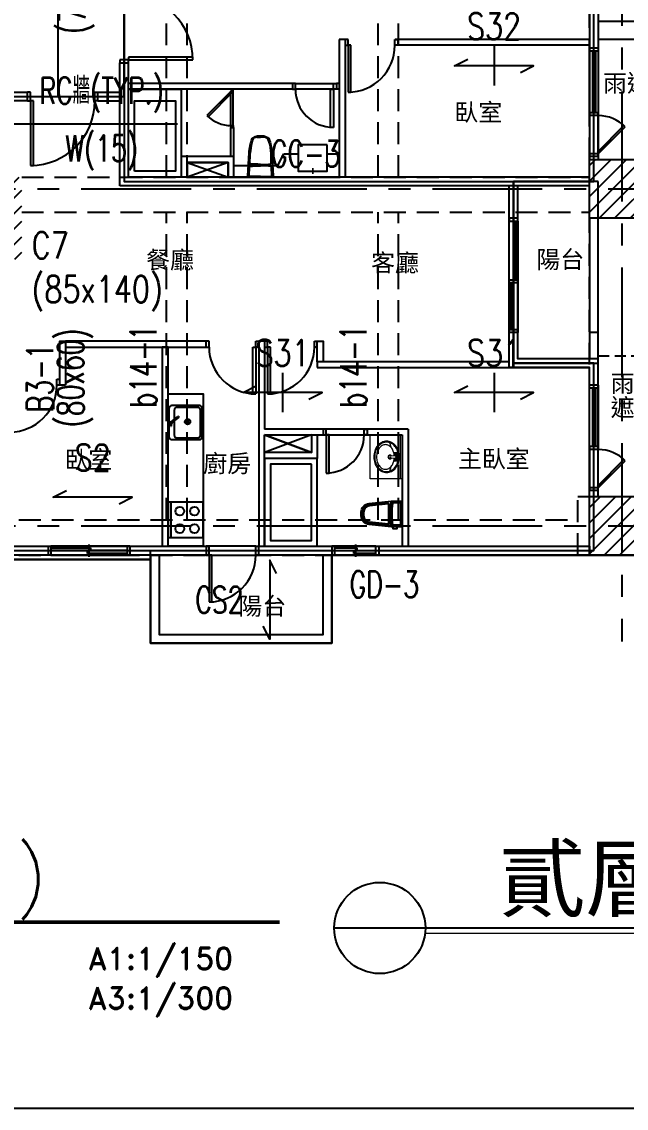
# Model space of a CAD drawing. Header units: millimetres. Extents: x -3377 to 119122, y -22007 to 15479.
# Drawn here: x 41881 to 42913, y 3880 to 5734 of the extents above; entities that cross this region are included whole.
import ezdxf
from ezdxf.enums import TextEntityAlignment as Align

# ---------------------------------------------------------------- set-up
doc = ezdxf.new("R2010")
doc.units = ezdxf.units.MM
doc.header["$LTSCALE"] = 150
doc.header["$MEASUREMENT"] = 0
for name, pattern in [('CENTER', [2, 1.25, -0.25, 0.25, -0.25]), ('HIDDEN', [0.375, 0.25, -0.125]), ('HIDDEN2', [0.1875, 0.125, -0.0625])]:
    doc.linetypes.add(name, pattern=pattern)
doc.layers.get('0').update_dxf_attribs({"plot": 0})
doc.layers.add('5', color=5, linetype='Continuous', lineweight=13)
for name, color, linetype, plot in [('AREA', 3, 'Continuous', False), ('LABEL', 1, 'Continuous', False), ('S-ARCH', 252, 'Continuous', False)]:
    doc.layers.add(name, color=color, linetype=linetype, plot=plot)
for name, color, linetype in [('COL', 1, 'Continuous'), ('FIN', 5, 'Continuous'), ('OPEN', 4, 'Continuous'), ('S-COL', 7, 'Continuous'), ('S-COLB', 4, 'HIDDEN'), ('S-DIM', 2, 'Continuous'), ('S-GRID', 1, 'CENTER'), ('S-HATCH-COL', 13, 'Continuous'), ('S-OPEN', 13, 'Continuous'), ('S-RCBMB', 3, 'HIDDEN'), ('S-RCBMG', 2, 'HIDDEN'), ('S-SLAB', 5, 'Continuous'), ('S-SLABT', 2, 'Continuous'), ('S-TEXTB', 3, 'Continuous'), ('S-TEXTC', 3, 'Continuous'), ('S-TEXTG', 2, 'Continuous'), ('S-TITLE', 2, 'Continuous'), ('TEXT', 2, 'Continuous'), ('TOIL', 6, 'Continuous'), ('TOILET', 141, 'Continuous'), ('WALL', 2, 'Continuous'), ('WALL2', 3, 'Continuous'), ('WALL3', 4, 'Continuous')]:
    doc.layers.add(name, color=color, linetype=linetype)
doc.styles.add('3E', font='simplex.shx', dxfattribs={"width": 0.8, "height": 45, "bigfont": 'dayus.shx'})
doc.styles.add('CD1', font='romand', dxfattribs={"height": 3})
doc.styles.add('CS4', font='romans.shx', dxfattribs={"width": 0.7, "height": 45, "bigfont": 'lsp.shx'})
doc.styles.add('CT', font='')
doc.styles.add('HH', font='')
doc.styles.add('HHV', font='')
doc.styles.get('CT').set_extended_font_data('DFKai-SB')
doc.styles.get('HH').set_extended_font_data('Microsoft JhengHei')
doc.styles.get('HHV').set_extended_font_data('@微軟正黑體')
doc.dimstyles.new('DIM150', dxfattribs={"dimscale": 15, "dimtxt": 3, "dimasz": 2, "dimexe": 2, "dimexo": 2, "dimgap": 1, "dimtad": 1, "dimdec": 1, "dimdsep": 46, "dimtxsty": 'CS4', "dimblk1": 'ARCHTICK', "dimblk2": 'ARCHTICK', "dimsah": 1, "dimcen": 2, "dimdle": 2, "dimadec": 0, "dimazin": 0, "dimtfac": 1, "dimtdec": 1, "dimtmove": 0, "dimatfit": 3, "dimldrblk": 'TAA', "dimfxl": 0, "dimtolj": 1, "dimarcsym": 0})

# ---------------------------------------------------------------- blocks, each defined once
blk = doc.blocks.new('LINE(2)')
at = {"layer": 'S-GRID'}
for points in [[(-5535.87, -344.9), (-5535.87, -3083.41)], [(-8859.11, -2310.91), (-5430.87, -2310.91)], [(-8859.11, -2885.91), (-5430.87, -2885.91)]]:
    blk.add_lwpolyline(points, dxfattribs=at)
blk = doc.blocks.new('COL(1F)')
for points in [[(-5590.9, -2260.9), (-5480.9, -2260.9), (-5480.9, -2360.9), (-5590.9, -2360.9)], [(-5610.9, -2835.9), (-5480.9, -2835.9), (-5480.9, -2935.9), (-5610.9, -2935.9)]]:
    blk.add_lwpolyline(points, close=True)
blk = doc.blocks.new('COL(2F-16F)')
for points in [[(-5590.9, -2260.9), (-5480.9, -2260.9), (-5480.9, -2360.9), (-5590.9, -2360.9)], [(-5590.9, -2835.9), (-5480.9, -2835.9), (-5480.9, -2935.9), (-5590.9, -2935.9)]]:
    blk.add_lwpolyline(points, close=True)
blk = doc.blocks.new('_ARCHTICK')
at = {"color": 0, "linetype": 'ByBlock', "const_width": 0.15}
blk.add_lwpolyline([(-0.5, -0.5), (0.5, 0.5)], dxfattribs=at)
blk = doc.blocks.new('*D69')
at = {"layer": 'DEFPOINTS', "color": 0, "transparency": 16777216}
for p in [(41795.7, 5599.2), (41810.7, 5599.2), (41810.7, 5560.2)]:
    blk.add_point(p, dxfattribs=at)
at = {"layer": 'S-DIM', "color": 0, "lineweight": -2, "transparency": 16777216}
for p, q in [((41795.7, 5569.2), (41795.7, 5530.2)), ((41810.7, 5569.2), (41810.7, 5530.2)), ((41795.7, 5560.2), (41765.7, 5560.2)), ((41795.7, 5560.2), (41810.7, 5560.2)), ((41810.7, 5560.2), (42147, 5560.2))]:
    blk.add_line(p, q, dxfattribs=at)
at = {"layer": 'S-DIM', "color": 0, "lineweight": -2, "transparency": 16777216, "xscale": 30, "yscale": 30, "zscale": 30}
blk.add_blockref('_ARCHTICK', (41795.7, 5560.2), dxfattribs=at)
at = {"layer": 'S-DIM', "color": 0, "lineweight": -2, "transparency": 16777216, "xscale": 30, "yscale": 30, "zscale": 30, "rotation": 180}
blk.add_blockref('_ARCHTICK', (41810.7, 5560.2), dxfattribs=at)
at = {"layer": 'S-DIM', "color": 0, "transparency": 16777216, "char_height": 45, "attachment_point": 5, "style": 'CS4'}
for s, insert in [('\\A1;RC牆(TYP.)', (42017.1, 5609.5)), ('\\A1;W(15)', (42017.1, 5510.9))]:
    blk.add_mtext(s, dxfattribs=dict(at, insert=insert))
blk = doc.blocks.new('TAA')
at = {"linetype": 'Continuous'}
blk.add_line((0, 0), (-1.663, 0), dxfattribs=at)
blk.add_solid([(-1.5, -0.25), (-1.5, 0.25), (0, 0)], dxfattribs=at)
blk = doc.blocks.new('DwFm')
blk.add_lwpolyline([(-12110.4, -3880.1), (0, -3880.1)])
blk = doc.blocks.new('$PWS002115O06680DW0000DW2')
at = {"color": 0, "linetype": 'Continuous'}
for p, q in [((-40, 7.5), (-35, 7.5)), ((-35, 7.5), (-35, -7.5)), ((35, 7.5), (-35, 7.5)), ((-35, 5), (2.5, 5)), ((35, 0), (-35, 0)), ((-2.5, -5), (-2.5, 0)), ((0, -10.5), (0, 10.5)), ((2.5, 5), (2.5, 0)), ((40, 7.5), (35, 7.5)), ((35, 7.5), (35, -7.5)), ((-35, -7.5), (-40, -7.5)), ((-35, -7.5), (35, -7.5)), ((35, -5), (-2.5, -5)), ((35, -7.5), (40, -7.5))]:
    blk.add_line(p, q, dxfattribs=at)
blk = doc.blocks.new('$PWS001115O08HK0DW0000DW2')
at = {"color": 0, "linetype": 'Continuous'}
for p, q in [((-55, 7.5), (-50, 7.5)), ((-50, 7.5), (-50, -7.5)), ((50, 7.5), (-50, 7.5)), ((50, 2.5), (-50, 2.5)), ((55, 7.5), (50, 7.5)), ((50, 7.5), (50, -7.5)), ((-50, -7.5), (-55, -7.5)), ((50, -2.5), (-50, -2.5)), ((-50, -7.5), (50, -7.5)), ((50, -7.5), (55, -7.5))]:
    blk.add_line(p, q, dxfattribs=at)
blk = doc.blocks.new('$PDS002515O05SC0DW00008C10')
at = {"color": 0, "linetype": 'Continuous', "lineweight": -2}
for p, q in [((-13.5, 53.5), (-15.6, 51.3)), ((-15.6, 51.3), (30.4, 5.4)), ((32.5, 7.5), (-13.5, 53.5)), ((-37.5, 7.5), (-32.5, 7.5)), ((-32.5, 7.5), (-32.5, -7.5)), ((32.5, 7.5), (-32.5, 7.5)), ((30.4, 5.4), (32.5, 7.5)), ((37.5, 7.5), (32.5, 7.5)), ((32.5, 7.5), (32.5, -7.5)), ((-32.5, -7.5), (-37.5, -7.5)), ((-32.5, -7.5), (32.5, -7.5)), ((32.5, -7.5), (37.5, -7.5))]:
    blk.add_line(p, q, dxfattribs=at)
blk.add_arc((32.5, 7.5), 65, 135, 180, dxfattribs=at)
blk = doc.blocks.new('A$C6D16720C')
at = {"color": 252}
for p, q in [((352.5, 25), (282.5, 0)), ((282.5, 25), (352.5, 0)), ((495, -470), (415, -440)), ((495, -440), (415, -470)), ((220, -652.5), (-885, -652.5))]:
    blk.add_line(p, q, dxfattribs=at)
at = {"color": 252, "linetype": 'HIDDEN2'}
blk.add_line((985, -305), (1065, -305), dxfattribs=at)
at = {"layer": '5', "color": 252, "linetype": 'Continuous'}
blk.add_lwpolyline([(689.3, -1290.6), (1890.1, -1290.6)], dxfattribs=at)
at = {"layer": 'AREA', "color": 252}
blk.add_lwpolyline([(-1147.5, -592.5), (-557.5, -592.5), (-557.5, -252.5), (-297.5, -252.5), (-297.5, -277.5), (-297.5, -552.5), (-140, -552.5), (-30, -552.5), (-30, -637.5), (977.5, -637.5), (977.5, -317.5), (840, -317.5), (840, -7.5), (977.5, -7.5), (977.5, 497.5)], dxfattribs=at)
for points in [[(607.5, 497.5), (607.5, 707.5), (175, 707.5), (175, 567.5), (175, 137.5), (175, 0), (175, -7.5), (840, -7.5), (977.5, -7.5), (977.5, 497.5), (792.5, 497.5)], [(-697.5, 482.5), (-827.5, 482.5), (-827.5, 567.5), (-1052.5, 567.5), (-1052.5, 127.5), (-827.5, 127.5), (-827.5, 152.5), (-827.5, 257.5), (-557.5, 257.5), (-342.5, 257.5), (-65, 257.5), (-65, 137.5), (175, 137.5), (175, 567.5), (-65, 567.5), (-65, 482.5)], [(985, -7.5), (840, -7.5), (840, -317.5), (985, -317.5)], [(220, -637.5), (530, -637.5), (530, -795.5), (220, -795.5)]]:
    blk.add_lwpolyline(points, close=True, dxfattribs=at)
at = {"layer": 'COL', "color": 252}
for points in [[(970, 30), (1080, 30), (1080, -70), (970, -70)], [(970, -545), (1080, -545), (1080, -645), (970, -645)]]:
    blk.add_lwpolyline(points, close=True, dxfattribs=at)
at = {"layer": 'FIN', "color": 252}
for p, q in [((251.5, -395), (251.5, -443)), ((303.5, -390), (256.5, -390)), ((260.5, -398), (260.5, -440)), ((300.5, -393), (265.5, -393)), ((305.5, -440), (305.5, -398)), ((308.5, -443), (308.5, -395)), ((256.5, -421.2), (253.2, -417.9)), ((256.5, -417.9), (253.2, -421.2)), ((254.5, -421.2), (254.5, -425.2)), ((254.5, -425.2), (255.5, -425.2)), ((255.3, -417.9), (267, -408.7)), ((255.5, -421.1), (255.5, -425.2)), ((256.5, -419.5), (268.3, -410.3)), ((266, -409.5), (267.3, -411.1)), ((267.7, -408.8), (268.4, -409.6)), ((285.7, -417.4), (281, -417.4)), ((285, -419), (281.7, -415.7)), ((285, -415.7), (281.7, -419)), ((265.5, -445), (300.5, -445)), ((256.5, -448), (303.5, -448)), ((310, -555), (250, -555)), ((250, -555), (250, -615)), ((255, -555), (255, -615)), ((310, -615), (310, -555)), ((250, -615), (310, -615))]:
    blk.add_line(p, q, dxfattribs=at)
blk.add_lwpolyline([(250, -370), (310, -370), (310, -630), (250, -630)], close=True, dxfattribs=at)
for centre, radius in [((254.8, -419.6), 1.7), ((283.4, -417.4), 4.63), ((283.4, -417.4), 2.34), ((270, -570), 7.5), ((295, -570), 7.5), ((270, -600), 7.5), ((295, -600), 7.5)]:
    blk.add_circle(centre, radius, dxfattribs=at)
for centre, radius, start, end in [((256.5, -395), 5, 90, 180), ((265.5, -398), 5, 90, 180), ((300.5, -398), 5, 0, 90), ((303.5, -395), 5, 0, 90), ((267.4, -409.1), 0.5, 37.959, 127.959), ((268, -409.9), 0.5, 307.959, 37.959), ((256.5, -443), 5, 180, 270), ((265.5, -440), 5, 180, 270), ((300.5, -440), 5, 270, 0), ((303.5, -443), 5, 270, 0)]:
    blk.add_arc(centre, radius, start, end, dxfattribs=at)
at = {"layer": 'LABEL', "color": 252}
blk.add_lwpolyline([(534, -1281.5), (1890.1, -1281.5)], dxfattribs=at)
at = {"layer": 'LABEL', "color": 252, "linetype": 'Continuous'}
blk.add_arc((611.7, -1281.5), 77.8, 180.0000014999924, 179.9999985000077, dxfattribs=at)
at = {"layer": 'OPEN', "color": 252, "linetype": 'Continuous'}
for p, q in [((557.5, 235), (552.5, 235)), ((552.5, 225), (557.5, 225)), ((557.5, 225), (557.5, 235)), ((557.5, 225), (557.5, 145)), ((562.5, 225), (557.5, 225)), ((562.5, 145), (562.5, 225)), ((637.5, 225), (637.5, 235)), ((637.5, 235), (642.5, 235)), ((642.5, 225), (637.5, 225)), ((292.5, 205), (182.5, 205)), ((182.5, 205), (182.5, 200)), ((292.5, 200), (292.5, 205)), ((182.5, 200), (167.5, 200)), ((167.5, 200), (167.5, 195)), ((182.5, 195), (182.5, 200)), ((182.5, 200), (292.5, 200)), ((467.5, 160), (462.5, 160)), ((462.5, 150), (467.5, 150)), ((467.5, 150), (467.5, 160)), ((467.5, 160), (532.5, 160)), ((532.5, 150), (467.5, 150)), ((527.5, 85), (527.5, 150)), ((527.5, 150), (532.5, 150)), ((532.5, 150), (532.5, 160)), ((532.5, 160), (537.5, 160)), ((537.5, 150), (532.5, 150)), ((532.5, 150), (532.5, 85)), ((15, 145), (10, 145)), ((10, 130), (15, 130)), ((15, 130), (15, 145)), ((15, 130), (15, 20)), ((20, 130), (15, 130)), ((20, 20), (20, 130)), ((125, 130), (125, 145)), ((125, 145), (130, 145)), ((130, 130), (125, 130)), ((557.5, 145), (562.5, 145)), ((532.5, 85), (527.5, 85)), ((15, 20), (20, 20)), ((832.5, -70, -1.1), (832.5, -75, -1.1)), ((847.5, -75, -1.1), (847.5, -70, -1.1)), ((832.5, -75, -1.1), (847.5, -75, -1.1)), ((832.5, -260, -1.1), (832.5, -75, -1.1)), ((843, -175, -1.1), (843, -75, -1.1)), ((844, -175, -1.1), (844, -75, -1.1)), ((847.5, -75, -1.1), (847.5, -260, -1.1)), ((832.5, -175, -1.1), (847.5, -175, -1.1)), ((832.5, -180, -1.1), (847.5, -180, -1.1)), ((836, -260, -1.1), (836, -180, -1.1)), ((837, -260, -1.1), (837, -180, -1.1)), ((837, -180, -1.1), (840, -180, -1.1)), ((840, -180, -1.1), (840, -175, -1.1)), ((840, -175, -1.1), (843, -175, -1.1)), ((840, -260, -1.1), (840, -180, -1.1)), ((832.5, -265, -1.1), (832.5, -260, -1.1)), ((832.5, -260, -1.1), (847.5, -260, -1.1)), ((847.5, -260, -1.1), (847.5, -265, -1.1)), ((320, -280), (315, -280)), ((315, -290), (320, -290)), ((320, -290), (320, -280)), ((395, -370), (395, -290)), ((395, -290), (400, -290)), ((400, -290), (400, -280)), ((400, -280), (405, -280)), ((405, -290), (400, -290)), ((400, -290), (400, -370)), ((420, -280), (415, -280)), ((415, -290), (420, -290)), ((420, -290), (420, -280)), ((420, -290), (420, -370)), ((425, -290), (420, -290)), ((425, -370), (425, -290)), ((500, -290), (500, -280)), ((500, -280), (505, -280)), ((505, -290), (500, -290)), ((60, -355), (60, -345)), ((60, -345), (65, -345)), ((65, -355), (60, -355)), ((400, -370), (395, -370)), ((420, -370), (425, -370)), ((520, -430), (515, -430)), ((515, -440), (520, -440)), ((520, -440), (520, -430)), ((585, -430), (520, -430)), ((520, -440), (585, -440)), ((520, -440), (520, -505)), ((525, -440), (520, -440)), ((525, -505), (525, -440)), ((585, -440), (585, -430)), ((585, -430), (590, -430)), ((590, -440), (585, -440)), ((520, -505), (525, -505)), ((45, -630), (50, -630)), ((50, -630), (50, -645)), ((180, -630), (50, -630)), ((115, -648), (115, -627)), ((185, -630), (180, -630)), ((180, -630), (180, -645)), ((320, -630), (315, -630)), ((320, -645), (320, -630)), ((400, -630), (320, -630)), ((400, -645), (400, -630)), ((400, -630), (405, -630)), ((50, -645), (45, -645)), ((50, -632.5), (117.5, -632.5)), ((180, -637.5), (50, -637.5)), ((50, -645), (180, -645)), ((112.5, -642.5), (112.5, -637.5)), ((180, -642.5), (112.5, -642.5)), ((117.5, -632.5), (117.5, -637.5)), ((180, -645), (185, -645)), ((315, -645), (320, -645)), ((320, -645), (400, -645)), ((320, -645), (320, -725)), ((325, -645), (320, -645)), ((325, -725), (325, -645)), ((405, -645), (400, -645)), ((320, -725), (325, -725))]:
    blk.add_line(p, q, dxfattribs=at)
at = {"layer": 'OPEN', "color": 252, "lineweight": -2}
for p, q in [((970, 215), (970, 220)), ((970, 110), (970, 215)), ((985, 215), (970, 215)), ((975, 215), (975, 110)), ((980, 215), (980, 110)), ((985, 220), (985, 215)), ((985, 215), (985, 110)), ((985, 110), (970, 110)), ((970, 110), (970, 105)), ((985, 105), (985, 110))]:
    blk.add_line(p, q, dxfattribs=at)
at = {"layer": 'OPEN', "color": 252, "linetype": 'Continuous', "lineweight": -2}
for p, q in [((970, 105), (970, 110)), ((985, 105), (970, 105)), ((970, 105), (970, 40)), ((985, 110), (985, 105)), ((985, 40), (985, 105)), ((1028.8, 88.1), (982.9, 42.1)), ((985, 40), (1031, 86)), ((1031, 86), (1028.8, 88.1)), ((985, 40), (970, 40)), ((970, 40), (970, 35)), ((982.9, 42.1), (985, 40)), ((985, 35), (985, 40))]:
    blk.add_line(p, q, dxfattribs=at)
at = {"layer": 'OPEN', "color": 252}
for points in [[(505, -480), (415, -480), (415, -630), (505, -630)], [(495, -490), (425, -490), (425, -620), (495, -620)]]:
    blk.add_lwpolyline(points, close=True, dxfattribs=at)
at = {"layer": 'OPEN', "color": 252, "linetype": 'Continuous'}
for centre, radius, start, end in [((182.5, 200), 110, 0, 90), ((557.5, 225), 80, 270, 0), ((532.5, 150), 65, 180, 270), ((15, 130), 110, 270, 0), ((400, -290), 80, 180, 270), ((420, -290), 80, 270, 0), ((-20, -355), 80, 270, 0), ((520, -440), 65, 270, 0), ((320, -645), 80, 270, 0)]:
    blk.add_arc(centre, radius, start, end, dxfattribs=at)
at = {"layer": 'OPEN', "color": 252, "linetype": 'Continuous', "lineweight": -2}
blk.add_arc((985, 40), 65, 45, 90, dxfattribs=at)
at = {"layer": 'TOIL', "color": 252, "linetype": 'Continuous'}
for p, q in [((358.1, 150), (358.1, 147)), ((361.1, 147), (361.1, 150)), ((358.1, 147), (316.4, 105.3)), ((318.5, 103.2), (360.2, 144.9)), ((356.6, 147), (356.6, 88)), ((358.1, 147), (361.1, 147)), ((360.2, 144.9), (358.1, 147)), ((361.1, 88), (361.1, 147)), ((316.4, 105.3), (318.5, 103.2)), ((358.1, 85), (358.1, 88)), ((358.1, 88), (361.1, 88)), ((361.1, 88), (361.1, 85))]:
    blk.add_line(p, q, dxfattribs=at)
at = {"layer": 'TOIL', "color": 252}
for p, q in [((358.1, 147), (356.6, 147)), ((357.5, 85), (362.5, 85)), ((357.5, 35), (357.5, 85)), ((362.5, 35), (362.5, 85)), ((401.8, 68), (408, 68)), ((414.2, 68), (408, 68)), ((437.5, 20), (447.5, 40)), ((447.5, 40), (472, 40)), ((522, 40), (542.5, 40)), ((542.5, 40), (542.5, 0)), ((362.5, 20), (437.5, 20)), ((362.5, 0), (542.5, 0)), ((624.3, -555.7), (593.6, -558.9)), ((633.7, -556.2), (631, -553)), ((646, -556), (634.4, -556)), ((646.7, -556.3), (649.4, -553.6)), ((582, -571.9), (582, -578.1)), ((584, -571.9), (584, -578.1)), ((626.5, -557.5), (593.8, -560.9)), ((626.5, -557.7), (626.5, -592.3)), ((647, -557), (647, -593)), ((624.3, -594.3), (593.6, -591)), ((626.5, -592.5), (593.8, -589.1)), ((633.7, -593.8), (631, -597)), ((646, -594), (634.4, -594)), ((640.6, -596.4), (634.6, -596.4)), ((634.6, -596.4), (634.6, -596.4)), ((634.6, -596.4), (634.6, -596.4)), ((634.6, -596.4), (634.6, -596.4)), ((634.6, -596.4), (634.6, -596.4)), ((634.6, -596.4), (634.6, -597)), ((640.6, -596.4), (640.6, -597)), ((646.7, -593.7), (649.4, -596.4))]:
    blk.add_line(p, q, dxfattribs=at)
blk.add_lwpolyline([(182.5, 0), (182.5, 150), (272.5, 150), (272.5, 0), (182.5, 0)], dxfattribs=at)
for points in [[(192.5, 10), (192.5, 130), (262.5, 130), (262.5, 10)], [(522, 55), (472, 55), (472, 10), (522, 10)]]:
    blk.add_lwpolyline(points, close=True, dxfattribs=at)
blk.add_lwpolyline([(410, 70.6, -0.194459), (422.3, 65.7, -0.07596), (427.4, 41.7), (429.5, 2.5), (427.3, 0), (387.7, 0), (386.5, 2.5), (388.6, 41.5, -0.07596), (393.7, 65.7, -0.194459), (405.9, 70.6)], format="xyb", close=True, dxfattribs=at)
for points in [[(408, 1.3), (389.6, 1.3, -0.332674), (388.8, 1.9), (389.4, 18, -0.271876), (389.9, 18.7, -0.013613), (408, 19.1, -43.172872)], [(408, 1.3), (426.4, 1.3, 0.332674), (427.2, 1.9), (426.6, 18, 0.271876), (426.1, 18.7, 0.013613), (408, 19.1, 43.172872)]]:
    blk.add_lwpolyline(points, format="xyb", dxfattribs=at)
at = {"layer": 'TOIL', "color": 252, "const_width": 3}
blk.add_lwpolyline([(497.5, 15.5), (497.5, 5.3)], dxfattribs=at)
at = {"layer": 'TOIL', "color": 252, "elevation": 0}
blk.add_lwpolyline([(640.6, -597), (640.6, -600.4), (634.6, -600.4), (634.6, -597), (631, -597), (593.4, -593, -0.383798), (580, -578.1), (580, -571.9, -0.383798), (593.4, -557), (631, -553), (648, -553, -0.414214), (650, -555), (650, -595, -0.414214), (648, -597)], format="xyb", close=True, dxfattribs=at)
at = {"layer": 'TOIL', "color": 252, "linetype": 'Continuous'}
blk.add_arc((358.1, 147), 59, 225, 270, dxfattribs=at)
at = {"layer": 'TOIL', "color": 252}
for centre, radius, start, end in [((469.8, 37.7), 79.5, 161.2752, 174.7588), ((401.1, 61.1), 6.93, 83.869, 162.5206), ((415, 61.4), 6.62, 22.881, 96.9927), ((385.1, 45.8), 40.3, 359.7388, 26.8929), ((552.6, 25.5), 163.2, 173.1505, 181.169), ((253.3, 28), 173.1, 358.2114, 5.8192), ((384.5, -562.9), 585.1, 87.7018, 89.5191), ((410.9, 143.1), 121.5, 268.6098, 277.2474), ((624.5, -557.7), 2, 0, 96.0132), ((751, -575), 122, 169.6111, 190.3889), ((634.4, -557), 1, 90, 171.2257), ((646, -557), 1, 0, 90), ((595, -571.9), 13, 96.0132, 180), ((595, -571.9), 11, 96.0132, 180), ((751, -575), 119, 171.2257, 188.7743), ((595, -578.1), 13, 180, 263.9868), ((595, -578.1), 11, 180, 263.9868), ((624.5, -592.3), 2, 263.9868, 0), ((634.4, -593), 1, 188.7743, 270), ((646, -593), 1, 270, 0)]:
    blk.add_arc(centre, radius, start, end, dxfattribs=at)
at = {"layer": 'TOILET', "color": 252, "lineweight": 13}
for p, q in [((595, -515), (595, -440)), ((650, -440), (595, -440)), ((647, -515), (647, -440)), ((650, -440), (650, -515)), ((630.9, -461.1), (629, -453.4)), ((631.2, -475.9), (641.9, -475.1)), ((631.2, -479.1), (641.9, -479.9)), ((641.9, -470.3), (637.1, -470.3)), ((637.1, -475.5), (637.1, -470.3)), ((641.9, -472.7), (637.1, -472.7)), ((637.1, -484.7), (637.1, -479.5)), ((637.8, -474.4), (641.2, -471)), ((637.8, -471), (641.2, -474.4)), ((637.8, -484), (641.2, -480.6)), ((637.8, -480.6), (641.2, -484)), ((639.5, -475.1), (639.5, -470.3)), ((639.5, -484.7), (639.5, -479.9)), ((641.9, -484.7), (641.9, -470.3)), ((629, -501.6), (630.9, -493.9)), ((641.9, -482.3), (637.1, -482.3)), ((641.9, -484.7), (637.1, -484.7)), ((650, -515), (595, -515))]:
    blk.add_line(p, q, dxfattribs=at)
for centre, radius in [((639.5, -472.7), 2.39), ((639.5, -482.3), 2.39), ((639.5, -477.5), 0.955)]:
    blk.add_circle(centre, radius, dxfattribs=at)
for centre, radius, start, end in [((628.6, -475.7), 27, 140.5995, 161.2094), ((628.6, -475.7), 25.4, 140.5995, 161.2094), ((628.2, -475.5), 21.8, 143.9727, 163.2354), ((625.4, -473.1), 22.8, 116.76, 140.5995), ((625.4, -473.1), 21.2, 116.76, 140.5995), ((624, -472.4), 16.6, 119.6635, 143.9728), ((623.3, -468.9), 18.2, 90.0001, 116.7601), ((623.3, -468.9), 16.5, 90.0001, 116.7601), ((621.4, -467.8), 11.3, 90.0001, 119.6635), ((621.4, -467.8), 11.3, 60.3367, 90.0001), ((623.3, -468.9), 18.2, 63.2401, 90.0001), ((623.3, -468.9), 16.5, 63.2401, 90.0001), ((618.7, -472.4), 16.6, 36.0274, 60.3367), ((621.2, -473.1), 21.2, 39.4007, 63.2402), ((621.2, -473.1), 22.8, 39.4007, 63.2402), ((614.5, -475.5), 21.8, 16.7648, 36.0275), ((617.9, -475.7), 25.4, 18.7908, 39.4008), ((617.9, -475.7), 27, 18.7908, 39.4008), ((633.8, -477.5), 32.4, 161.2094, 180.0001), ((633.8, -477.5), 32.4, 180.0001, 198.7908), ((633.8, -477.5), 30.8, 161.2094, 180.0001), ((633.8, -477.5), 30.8, 180.0001, 198.7908), ((634.9, -477.5), 28.8, 163.2353, 180.0001), ((634.9, -477.5), 28.8, 180.0001, 196.7649), ((629, -477.5), 3.34, 28.7784, 331.2218), ((629, -477.5), 2.39, 39.073, 320.9273), ((631.2, -477.5), 1.56, 90.0001, 270.0001), ((607.9, -477.5), 28.8, 3.9273, 16.7648), ((607.9, -477.5), 28.8, 343.2354, 356.0729), ((612.8, -477.5), 30.8, 0.0001, 18.7908), ((612.8, -477.5), 30.8, 341.2094, 0.0001), ((612.8, -477.5), 32.4, 0.0001, 18.7908), ((612.8, -477.5), 32.4, 341.2094, 0.0001), ((628.6, -479.2), 27, 198.7908, 219.4008), ((628.6, -479.2), 25.4, 198.7908, 219.4008), ((628.2, -479.5), 21.8, 196.7648, 216.0275), ((625.4, -481.9), 22.8, 219.4007, 243.2402), ((625.4, -481.9), 21.2, 219.4007, 243.2402), ((624, -482.6), 16.6, 216.0274, 240.3368), ((621.4, -487.2), 11.3, 240.3367, 270.0001), ((621.4, -487.2), 11.3, 270.0001, 299.6635), ((618.7, -482.6), 16.6, 299.6635, 323.9728), ((621.2, -481.9), 21.2, 296.76, 320.5995), ((621.2, -481.9), 22.8, 296.76, 320.5995), ((614.5, -479.5), 21.8, 323.9727, 343.2354), ((617.9, -479.2), 25.4, 320.5995, 341.2094), ((617.9, -479.2), 27, 320.5994, 341.2094), ((623.3, -486.1), 18.2, 243.2401, 270.0001), ((623.3, -486.1), 16.5, 243.2401, 270.0001), ((623.3, -486.1), 16.5, 270.0001, 296.7601), ((623.3, -486.1), 18.2, 270.0001, 296.7601)]:
    blk.add_arc(centre, radius, start, end, dxfattribs=at)
at = {"layer": 'WALL', "color": 252}
for p, q in [((62.5, 137.5), (62.5, 567.5)), ((985, 505), (985, 30)), ((970, 490), (970, 30)), ((985, 220), (970, 220)), ((167.5, -15), (167.5, 195)), ((167.5, 195), (182.5, 195)), ((182.5, 0), (182.5, 195)), ((10, 130), (-92.5, 130)), ((-57.5, 145), (10, 145)), ((10, 130), (10, 145)), ((130, 145), (167.5, 145)), ((130, 130), (130, 145)), ((130, 130), (167.5, 130)), ((985, 35), (970, 35)), ((970, 0), (182.5, 0)), ((970, -15), (167.5, -15)), ((847.5, -70, -1.1), (832.5, -70, -1.1)), ((847.5, -265, -1.1), (832.5, -265, -1.1)), ((985, -355), (970, -355)), ((985, -535), (970, -535)), ((-25, -630), (320, -630)), ((45, -630), (45, -645)), ((185, -630), (185, -645)), ((315, -630), (315, -645)), ((530, -630), (530, -645)), ((610, -630), (610, -645)), ((320, -645), (-25, -645))]:
    blk.add_line(p, q, dxfattribs=at)
at = {"layer": 'WALL', "color": 252, "linetype": 'Continuous'}
blk.add_line((832.5, -325), (970, -325), dxfattribs=at)
at = {"layer": 'WALL', "color": 252, "elevation": 1.1}
blk.add_lwpolyline([(1080, 265.5), (985, 265.5), (985, 235.5), (1080, 235.5), (1080, 243), (1065, 243), (1065, 258), (1080, 258)], close=True, dxfattribs=at)
at = {"layer": 'WALL', "color": 252}
for points in [[(970, -545), (970, -325), (832.5, -325), (832.5, -15)], [(985, -545), (985, -310), (847.5, -310), (847.5, -15)], [(985, -310), (985, -265), (970, -265), (970, -310)]]:
    blk.add_lwpolyline(points, dxfattribs=at)
blk.add_lwpolyline([(970, -645), (405, -645), (405, -630), (970, -630)], close=True, dxfattribs=at)
at = {"layer": 'WALL2', "color": 252}
for p, q in [((542.5, 235), (542.5, 0)), ((552.5, 235), (542.5, 235)), ((552.5, 235), (552.5, 0)), ((970, 235), (637.8, 235)), ((642.5, 235), (642.5, 225)), ((970, 225), (642.5, 225)), ((462.5, 160), (182.5, 160)), ((462.5, 150), (182.5, 150)), ((462.5, 160), (462.5, 150)), ((542.5, 160), (537.5, 160)), ((537.5, 160), (537.5, 150)), ((542.5, 150), (537.5, 150)), ((405, -280), (405, -630)), ((415, -280), (405, -280)), ((415, -280), (415, -430)), ((660, -430), (415, -430)), ((415, -630), (415, -440)), ((415, -440), (650, -440)), ((515, -430), (515, -440)), ((590, -430), (590, -440)), ((650, -440), (650, -630)), ((660, -430), (660, -630)), ((225, -630), (235, -630)), ((405, -630), (405, -630)), ((405, -630), (405, -630)), ((405, -630), (405, -630)), ((405, -630), (405, -630)), ((405, -630), (425, -630))]:
    blk.add_line(p, q, dxfattribs=at)
for points in [[(362.5, 0), (362.5, 35), (272.5, 35), (272.5, 0)], [(352.5, 0), (352.5, 25), (282.5, 25), (282.5, 0)], [(505, -280), (515, -280), (515, -315), (505, -315), (505, -280)], [(505, -440), (505, -480), (415, -480)], [(495, -440), (495, -470), (415, -470)]]:
    blk.add_lwpolyline(points, dxfattribs=at)
for points in [[(75, -355), (65, -355), (65, -280), (75, -280)], [(315, -280), (75, -280), (75, -290), (315, -290)], [(240, -630), (250, -630), (250, -290), (240, -290)], [(505, -325), (832.5, -325), (832.5, -315), (505, -315)]]:
    blk.add_lwpolyline(points, close=True, dxfattribs=at)
at = {"layer": 'WALL3', "color": 252}
for p, q in [((970, -70), (970, -310)), ((985, -305), (985, -70))]:
    blk.add_line(p, q, dxfattribs=at)
for points in [[(220, -645), (220, -795.5), (530, -795.5), (530, -645)], [(235, -645), (235, -780.5), (515, -780.5), (515, -645)]]:
    blk.add_lwpolyline(points, dxfattribs=at)
at = {"layer": 'OPEN', "color": 252, "extrusion": (0, 0, -1), "zscale": -1, "rotation": 90.00000000000004}
blk.add_blockref('$PWS001115O08HK0DW0000DW2', (-977.5, -410), dxfattribs=at)
at = {"layer": 'OPEN', "color": 252, "lineweight": -2, "rotation": 270}
blk.add_blockref('$PDS002515O05SC0DW00008C10', (977.5, -497.5), dxfattribs=at)
at = {"layer": 'OPEN', "color": 252, "rotation": 180}
blk.add_blockref('$PWS002115O06680DW0000DW2', (570, -637.5), dxfattribs=at)
at = {"layer": 'TEXT', "color": 252, "style": 'HH'}
for s, p in [('雨遮', (1033.8, 145.4)), ('臥室', (779.8, 95.8)), ('餐廳', (253.4, -156.2)), ('客廳', (637.7, -161.1)), ('陽台', (920, -155.5)), ('臥室', (114.1, -497.1)), ('主臥室', (806.4, -495.8)), ('廚房', (351, -503.7)), ('陽台', (411, -747.1))]:
    blk.add_text(s, height=30, dxfattribs=at).set_placement(p, align=Align.CENTER)
at = {"layer": 'TEXT', "color": 252, "style": 'HHV'}
blk.add_text('雨遮', height=30, rotation=270, dxfattribs=at).set_placement((1010.9, -371.9), align=Align.CENTER)
at = {"layer": 'TEXT', "color": 252, "linetype": 'Continuous', "style": 'CT', "width": 1}
blk.add_text('貳層平面圖', height=108, dxfattribs=at).set_placement((815.6, -1251.2))
blk = doc.blocks.new('2022-0217')
blk.add_blockref('A$C6D16720C', (29770.3, -2290.9))

msp = doc.modelspace()

# ---------------------------------------------------------------- hatches: boundary and pattern name
at = {"layer": 'S-HATCH-COL'}
h = msp.add_hatch(dxfattribs=at)
h.set_pattern_fill('ANSI31', color=256, scale=150, style=0)
h.paths.add_polyline_path([(42850.73, 6239.23), (42960.73, 6239.23), (42960.73, 6139.23), (42850.73, 6139.23)])
h.paths.add_polyline_path([(42850.73, 5499.23), (42960.73, 5499.23), (42960.73, 5399.23), (42850.73, 5399.23)])
h.paths.add_polyline_path([(42850.73, 4924.23), (42960.73, 4924.23), (42960.73, 4824.23), (42850.73, 4824.23)])
h.paths.add_polyline_path([(41745.73, 4924.23), (41855.73, 4924.23), (41855.73, 4824.23), (41745.73, 4824.23)])
h.paths.add_polyline_path([(41090.73, 4924.23), (40980.73, 4924.23), (40980.73, 4824.23), (41090.73, 4824.23)])
h.paths.add_polyline_path([(40075.73, 6814.23), (40185.73, 6814.23), (40185.73, 6714.23), (40075.73, 6714.23)])
h.paths.add_polyline_path([(40075.73, 6249.23), (40185.73, 6249.23), (40185.73, 6149.23), (40075.73, 6149.23)])
h.paths.add_polyline_path([(40075.73, 5514.23), (40185.73, 5514.23), (40185.73, 5414.23), (40075.73, 5414.23)])
h.paths.add_polyline_path([(40075.73, 4924.23), (40185.73, 4924.23), (40185.73, 4824.23), (40075.73, 4824.23)])
h.paths.add_polyline_path([(41060.73, 6814.23), (40975.73, 6814.23), (40975.73, 6714.23), (41060.73, 6714.23)])
h.paths.add_polyline_path([(41795.73, 5469.23), (41880.73, 5469.23), (41880.73, 5329.23), (41795.73, 5329.23)])
h.paths.add_polyline_path([(41795.73, 6294.23), (41880.73, 6294.23), (41880.73, 6154.23), (41795.73, 6154.23)])
h.paths.add_polyline_path([(41060.73, 6294.23), (40975.73, 6294.23), (40975.73, 6154.23), (41060.73, 6154.23)])
h.paths.add_polyline_path([(40975.73, 5469.23), (41060.73, 5469.23), (41060.73, 5329.23), (40975.73, 5329.23)])
h.paths.add_polyline_path([(41795.73, 6814.23), (41880.73, 6814.23), (41880.73, 6714.23), (41795.73, 6714.23)])
h.paths.add_polyline_path([(42850.73, 6814.23), (42960.73, 6814.23), (42960.73, 6714.23), (42850.73, 6714.23)])

# ---------------------------------------------------------------- linework, layer by layer
at = {"layer": 'S-OPEN'}
for p, q in [((42163.23, 5494.23), (42233.23, 5469.23)), ((42233.23, 5494.23), (42163.23, 5469.23)), ((42295.73, 5029.23), (42375.73, 4999.23)), ((42375.73, 5029.23), (42295.73, 4999.23))]:
    msp.add_line(p, q, dxfattribs=at)
at = {"layer": 'S-RCBMB'}
for p, q in [((42128.23, 5469.23), (42128.23, 6169.23)), ((42163.23, 5469.23), (42163.23, 6169.23)), ((42489.48, 5469.23), (42489.48, 6169.23)), ((42524.48, 5469.23), (42524.48, 6169.23)), ((42128.23, 4884.23), (42128.23, 5409.23)), ((42163.23, 4884.23), (42163.23, 5409.23)), ((42489.48, 4884.23), (42489.48, 5409.23)), ((42524.48, 4884.23), (42524.48, 5409.23))]:
    msp.add_line(p, q, dxfattribs=at)
at = {"layer": 'S-RCBMG'}
for p, q in [((42850.73, 5499.23), (42850.73, 6139.23)), ((41880.73, 5469.23), (42850.73, 5469.23)), ((41880.73, 5409.23), (42850.73, 5409.23)), ((42850.73, 4924.23), (42850.73, 5399.23)), ((41875.73, 4884.23), (42830.73, 4884.23)), ((41875.73, 4824.23), (42830.73, 4824.23))]:
    msp.add_line(p, q, dxfattribs=at)
at = {"layer": 'S-SLAB'}
msp.add_lwpolyline([(40995.73, 4816.73), (42100.73, 4816.73), (42100.73, 4673.73), (42410.73, 4673.73), (42410.73, 4824.23), (42960.73, 4824.23), (42960.73, 4924.23), (42945.73, 4924.23), (42945.73, 5399.23), (42960.73, 5399.23), (42960.73, 5499.23), (42945.73, 5499.23), (42945.73, 6139.23), (42960.73, 6139.23), (42960.73, 6239.23), (42945.73, 6239.23), (42945.73, 6714.23), (42960.73, 6714.23), (42960.73, 6814.23), (41795.73, 6814.23), (41060.73, 6814.23), (40990.73, 6814.23)], dxfattribs=at)
for points in [[(42163.23, 5494.23), (42233.23, 5494.23), (42233.23, 5469.23), (42163.23, 5469.23)], [(42295.73, 5029.23), (42375.73, 5029.23), (42375.73, 4999.23), (42295.73, 4999.23)]]:
    msp.add_lwpolyline(points, close=True, dxfattribs=at)
at = {"layer": 'S-SLABT', "color": 1}
for p, q in [((42687.61, 5692.98), (42687.61, 5625.48)), ((42326.36, 5135.48), (42326.36, 5067.98)), ((42687.61, 5135.48), (42687.61, 5067.98))]:
    msp.add_line(p, q, dxfattribs=at)
for points in [[(42732.61, 5647.98), (42755.11, 5659.23), (42620.11, 5659.23), (42642.61, 5670.48)], [(42371.36, 5090.48), (42393.86, 5101.73), (42258.86, 5101.73), (42281.36, 5112.98)], [(42732.61, 5090.48), (42755.11, 5101.73), (42620.11, 5101.73), (42642.61, 5112.98)], [(42046.98, 4911.88), (42069.48, 4923.13), (41934.48, 4923.13), (41956.98, 4934.38)], [(42315.76, 4792.93), (42304.51, 4815.43), (42304.51, 4680.43), (42293.26, 4702.93)]]:
    msp.add_lwpolyline(points, dxfattribs=at)
at = {"layer": 'S-TITLE', "const_width": 6.25}
msp.add_lwpolyline([(40714.98, 4197.75), (42321.49, 4197.75)], dxfattribs=at)

# ---------------------------------------------------------------- block references
msp.add_blockref('DwFm', (48441.6, 7760.14))
at = {"layer": 'S-ARCH'}
msp.add_blockref('2022-0217', (12110.4, 7760.14), dxfattribs=at)
at = {"layer": 'S-COL'}
msp.add_blockref('COL(2F-16F)', (48441.6, 7760.14), dxfattribs=at)
at = {"layer": 'S-COLB'}
msp.add_blockref('COL(1F)', (48441.6, 7760.14), dxfattribs=at)
at = {"layer": 'S-GRID'}
msp.add_blockref('LINE(2)', (48441.6, 7760.14), dxfattribs=at)

# ---------------------------------------------------------------- texts
at = {"layer": 'S-SLABT', "color": 2, "style": '3E', "width": 0.8}
for s, p in [('S32', (42687.61, 5704.23)), ('S31', (42326.36, 5146.73)), ('S31', (42687.61, 5146.73)), ('S2', (42001.98, 4968.13))]:
    msp.add_text(s, height=45, dxfattribs=at).set_placement(p, align=Align.CENTER)
at = {"layer": 'S-SLABT', "color": 2, "style": 'CS4', "width": 0.7}
msp.add_text('CS2', height=45, dxfattribs=at).set_placement((42259.51, 4725.43), align=Align.RIGHT)
at = {"layer": 'S-TEXTB', "style": 'CS4', "width": 0.7}
for p in [(42088.23, 5146.73, 0), (42446.98, 5146.73, 0)]:
    msp.add_text('b14-1', height=45, rotation=90, dxfattribs=at).set_placement(p, align=Align.MIDDLE)
at = {"layer": 'S-TEXTC', "style": 'CS4', "width": 0.8}
for s, p in [('C7', (41897.79, 5330.55)), ('(85x140)', (41897.79, 5255.55))]:
    msp.add_text(s, height=45, dxfattribs=at).set_placement(p)
at = {"layer": 'S-TEXTG', "style": 'CS4', "width": 0.7}
msp.add_text('GC-3', height=45, dxfattribs=at).set_placement((42365.73, 5509.23), align=Align.MIDDLE)
msp.add_text('GD-3', height=45, dxfattribs=at).set_placement((42440.73, 4774.23, 0), align=Align.MIDDLE_LEFT)
at = {"layer": 'S-TEXTG', "char_height": 45, "attachment_point": 5, "rotation": 90, "line_spacing_factor": 0.7, "style": 'CS4'}
for s, insert in [('{\\W0.7;B3-2\\P(70x100)}', (41948.23, 5811.73)), ('{\\W0.7;B3-1\\P(80x60)}', (41945.73, 5126.73))]:
    msp.add_mtext(s, dxfattribs=dict(at, insert=insert))
at = {"layer": 'S-TITLE', "style": 'CS4'}
msp.add_text('二層結構平面圖(2F)', height=90, dxfattribs=at).set_placement((41071.17, 4232.15))
at = {"layer": 'S-TITLE', "style": 'CD1'}
for s, p in [('A1:1/150', (42241.72, 4116.93)), ('A3:1/300', (42241.72, 4049.43))]:
    msp.add_text(s, height=37.5, dxfattribs=at).set_placement(p, align=Align.RIGHT)

# ---------------------------------------------------------------- dimensions: what is measured, and where the dimension line sits
at = {"layer": 'S-DIM'}
dim = msp.add_linear_dim(base=(41810.73, 5560.22), p1=(41795.73, 5599.23), p2=(41810.73, 5599.23), text='RC牆(TYP.)\\XW(<>)', dimstyle='DIM150', dxfattribs=at)
dim.commit()
dim.dimension.update_dxf_attribs({"geometry": '*D69', "text_midpoint": (42017.09, 5560.22), "dimtype": 160})

doc.saveas('drawing.dxf')
